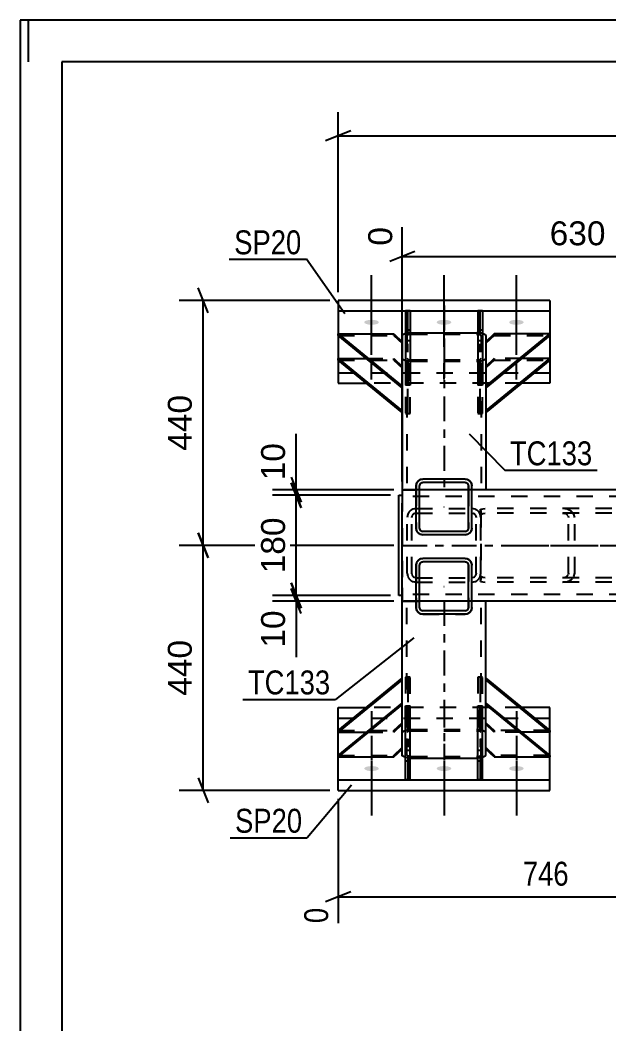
# Model space of a CAD drawing. Header units: millimetres. Extents: x 0 to 841, y 0 to 594.
# Drawn here: x 0 to 70.5, y 473.8 to 594 of the extents above; entities that cross this region are included whole.
import ezdxf

# ---------------------------------------------------------------- set-up
doc = ezdxf.new("R2010")
doc.units = ezdxf.units.MM
doc.linetypes.add('DXK_LINE_DOT2', pattern=[3.9198, 1.9599, -1.9599])
doc.linetypes.add('DXK_LINE_DOT3', pattern=[5.9187, 2.979, -0.9799, 0.9799, -0.9799])
doc.styles.add('Arial', font='ARIAL.TTF', dxfattribs={"height": 0.2})
doc.styles.add('Arial Narrow', font='ARIALN.TTF', dxfattribs={"height": 0.2})

# ---------------------------------------------------------------- blocks, each defined once
blk = doc.blocks.new('Unknown-318890688-1126')
at = {"color": 5, "linetype": 'Continuous'}
for p, q in [((841, 594), (0, 594)), ((0, 594), (0, 0)), ((1, 589), (1, 594)), ((836, 589), (5, 589)), ((5, 589), (5, 5))]:
    blk.add_line(p, q, dxfattribs=at)
blk = doc.blocks.new('Part-318890688-2970 - 2944')
at = {"color": 2, "linetype": 'Continuous'}
for p, q in [((46.14, 503.03), (46.14, 511.91)), ((46.14, 511.91), (46.67, 511.91)), ((46.67, 503.03), (46.67, 511.91)), ((46.67, 503.03), (46.14, 503.03))]:
    blk.add_line(p, q, dxfattribs=at)
at = {"color": 7, "linetype": 'DXK_LINE_DOT3'}
for p, q in [((46.4, 511.91), (46.4, 505.65)), ((46.4, 505.65), (46.4, 503.03))]:
    blk.add_line(p, q, dxfattribs=at)
at = {"color": 7, "linetype": 'DXK_LINE_DOT2'}
for p, q in [((46.14, 506.59), (46.67, 506.59)), ((46.14, 505.31), (46.67, 505.31))]:
    blk.add_line(p, q, dxfattribs=at)
blk = doc.blocks.new('Part-318890688-3091 - 2944')
at = {"color": 2, "linetype": 'Continuous'}
for p, q in [((38.07, 553.29), (38.07, 553.47)), ((38.07, 553.47), (45.74, 547.2)), ((38.07, 553.47), (41.47, 553.47)), ((45.74, 547.02), (38.07, 553.29))]:
    blk.add_line(p, q, dxfattribs=at)
at = {"color": 7, "linetype": 'DXK_LINE_DOT3'}
for p, q in [((45.74, 547.11), (38.07, 553.38)), ((45.74, 553.38), (45.74, 547.11))]:
    blk.add_line(p, q, dxfattribs=at)
at = {"color": 7, "linetype": 'DXK_LINE_DOT2'}
for p, q in [((38.07, 553.29), (44.74, 553.29)), ((41.47, 553.47), (44.74, 553.47)), ((44.74, 553.29), (44.74, 553.47)), ((44.74, 553.47), (45.74, 552.53)), ((44.74, 553.29), (45.74, 552.35)), ((45.74, 552.53), (45.74, 547.02))]:
    blk.add_line(p, q, dxfattribs=at)
blk = doc.blocks.new('Part-318890688-2957 - 2944')
at = {"color": 2, "linetype": 'Continuous'}
for p, q in [((55.74, 512.23), (63.4, 505.97)), ((55.74, 506.72), (55.74, 512.23)), ((63.4, 505.78), (55.74, 512.05)), ((56.74, 505.78), (55.74, 506.72)), ((63.4, 505.97), (63.4, 505.78)), ((56.74, 505.78), (63.4, 505.78))]:
    blk.add_line(p, q, dxfattribs=at)
at = {"color": 7, "linetype": 'DXK_LINE_DOT2'}
for p, q in [((55.74, 506.91), (56.74, 505.97)), ((63.4, 505.97), (56.74, 505.97)), ((56.74, 505.97), (56.74, 505.78))]:
    blk.add_line(p, q, dxfattribs=at)
blk = doc.blocks.new('Part-318890688-3024 - 2944')
at = {"color": 2, "linetype": 'Continuous'}
for p, q in [((63.4, 560.44), (38.07, 560.44)), ((38.07, 560.44), (38.07, 550.53)), ((63.4, 560.44), (63.4, 550.53)), ((38.07, 559.19), (63.4, 559.19)), ((38.07, 550.53), (41.45, 550.53)), ((63.4, 550.53), (60.03, 550.53))]:
    blk.add_line(p, q, dxfattribs=at)
at = {"color": 7, "linetype": 'DXK_LINE_DOT3'}
blk.add_line((50.74, 559.82), (50.74, 551.15), dxfattribs=at)
at = {"color": 7, "linetype": 'DXK_LINE_DOT2'}
for p, q in [((38.07, 551.78), (63.4, 551.78)), ((60.03, 550.53), (41.45, 550.53))]:
    blk.add_line(p, q, dxfattribs=at)
blk = doc.blocks.new('Part-318890688-2960 - 2944')
at = {"color": 2, "linetype": 'Continuous'}
for p, q in [((55.74, 515.2), (63.4, 508.93)), ((63.4, 508.75), (55.74, 515.01)), ((63.4, 508.75), (60, 508.75)), ((63.4, 508.93), (63.4, 508.75))]:
    blk.add_line(p, q, dxfattribs=at)
at = {"color": 7, "linetype": 'DXK_LINE_DOT2'}
for p, q in [((55.74, 509.69), (55.74, 515.2)), ((55.74, 509.87), (56.74, 508.93)), ((56.74, 508.75), (55.74, 509.69)), ((63.4, 508.93), (56.74, 508.93)), ((56.74, 508.93), (56.74, 508.75)), ((60, 508.75), (56.74, 508.75))]:
    blk.add_line(p, q, dxfattribs=at)
blk = doc.blocks.new('Part-318890688-3082 - 2944')
at = {"color": 2, "linetype": 'Continuous'}
for p, q in [((46.14, 559.19), (46.14, 550.3)), ((46.67, 559.19), (46.14, 559.19)), ((46.67, 559.19), (46.67, 550.3)), ((46.67, 550.3), (46.14, 550.3))]:
    blk.add_line(p, q, dxfattribs=at)
at = {"color": 7, "linetype": 'DXK_LINE_DOT3'}
for p, q in [((46.4, 556.57), (46.4, 559.19)), ((46.4, 550.3), (46.4, 556.57))]:
    blk.add_line(p, q, dxfattribs=at)
at = {"color": 7, "linetype": 'DXK_LINE_DOT2'}
for p, q in [((46.14, 556.91), (46.67, 556.91)), ((46.14, 555.63), (46.67, 555.63))]:
    blk.add_line(p, q, dxfattribs=at)
blk = doc.blocks.new('Part-318890688-2971 - 2944')
at = {"color": 7, "linetype": 'DXK_LINE_DOT2'}
for p, q in [((55.34, 515.33), (54.8, 515.33)), ((54.8, 515.33), (54.8, 509.41)), ((55.34, 509.41), (55.34, 515.33)), ((55.34, 511.69), (54.8, 511.69)), ((55.34, 510.01), (54.8, 510.01)), ((54.8, 509.41), (55.34, 509.41))]:
    blk.add_line(p, q, dxfattribs=at)
at = {"color": 7, "linetype": 'DXK_LINE_DOT3'}
for p, q in [((55.07, 515.33), (55.07, 509.07)), ((55.07, 509.07), (55.07, 511.69))]:
    blk.add_line(p, q, dxfattribs=at)
blk = doc.blocks.new('Part-318890688-2963 - 2944')
at = {"color": 2, "linetype": 'Continuous'}
for p, q in [((38.07, 505.97), (45.74, 512.23)), ((45.74, 512.05), (38.07, 505.78)), ((45.74, 506.72), (45.74, 512.23)), ((38.07, 505.78), (38.07, 505.97)), ((44.74, 505.78), (45.74, 506.72)), ((38.07, 505.78), (44.74, 505.78))]:
    blk.add_line(p, q, dxfattribs=at)
at = {"color": 7, "linetype": 'DXK_LINE_DOT3'}
for p, q in [((45.74, 512.14), (38.07, 505.88)), ((45.74, 505.88), (45.74, 512.14))]:
    blk.add_line(p, q, dxfattribs=at)
at = {"color": 7, "linetype": 'DXK_LINE_DOT2'}
for p, q in [((38.07, 505.97), (44.74, 505.97)), ((44.74, 505.97), (45.74, 506.91)), ((44.74, 505.78), (44.74, 505.97))]:
    blk.add_line(p, q, dxfattribs=at)
blk = doc.blocks.new('Part-318890688-2966 - 2944')
at = {"color": 2, "linetype": 'Continuous'}
for p, q in [((38.07, 508.93), (45.74, 515.2)), ((45.74, 515.01), (38.07, 508.75)), ((38.07, 508.75), (38.07, 508.93)), ((38.07, 508.75), (41.47, 508.75))]:
    blk.add_line(p, q, dxfattribs=at)
at = {"color": 7, "linetype": 'DXK_LINE_DOT3'}
for p, q in [((45.74, 515.1), (38.07, 508.84)), ((45.74, 508.84), (45.74, 515.1))]:
    blk.add_line(p, q, dxfattribs=at)
at = {"color": 7, "linetype": 'DXK_LINE_DOT2'}
for p, q in [((45.74, 509.69), (45.74, 515.2)), ((44.74, 508.93), (45.74, 509.87)), ((44.74, 508.75), (45.74, 509.69)), ((38.07, 508.93), (44.74, 508.93)), ((41.47, 508.75), (44.74, 508.75)), ((44.74, 508.75), (44.74, 508.93))]:
    blk.add_line(p, q, dxfattribs=at)
blk = doc.blocks.new('Part-318890688-2967 - 2944')
at = {"color": 2, "linetype": 'Continuous'}
for p, q in [((54.8, 503.03), (54.8, 511.91)), ((54.8, 511.91), (55.34, 511.91)), ((55.34, 503.03), (55.34, 511.91)), ((55.34, 503.03), (54.8, 503.03))]:
    blk.add_line(p, q, dxfattribs=at)
at = {"color": 7, "linetype": 'DXK_LINE_DOT3'}
for p, q in [((55.07, 511.91), (55.07, 505.65)), ((55.07, 505.65), (55.07, 503.03))]:
    blk.add_line(p, q, dxfattribs=at)
at = {"color": 7, "linetype": 'DXK_LINE_DOT2'}
for p, q in [((54.8, 506.59), (55.34, 506.59)), ((54.8, 505.31), (55.34, 505.31))]:
    blk.add_line(p, q, dxfattribs=at)
blk = doc.blocks.new('Part-318890688-2972 - 2944')
at = {"color": 7, "linetype": 'DXK_LINE_DOT2'}
for p, q in [((46.67, 515.33), (46.14, 515.33)), ((46.14, 515.33), (46.14, 509.41)), ((46.67, 509.41), (46.67, 515.33)), ((46.67, 511.69), (46.14, 511.69)), ((46.14, 510.01), (46.67, 510.01)), ((46.14, 509.41), (46.67, 509.41))]:
    blk.add_line(p, q, dxfattribs=at)
at = {"color": 7, "linetype": 'DXK_LINE_DOT3'}
for p, q in [((46.4, 515.33), (46.4, 509.07)), ((46.4, 509.07), (46.4, 511.69))]:
    blk.add_line(p, q, dxfattribs=at)
blk = doc.blocks.new('Part-318890688-3085 - 2944')
at = {"color": 2, "linetype": 'Continuous'}
for p, q in [((55.74, 547.2), (63.4, 553.47)), ((63.4, 553.29), (55.74, 547.02)), ((63.4, 553.47), (60, 553.47)), ((63.4, 553.47), (63.4, 553.29))]:
    blk.add_line(p, q, dxfattribs=at)
at = {"color": 7, "linetype": 'DXK_LINE_DOT2'}
for p, q in [((56.74, 553.47), (55.74, 552.53)), ((56.74, 553.29), (55.74, 552.35)), ((60, 553.47), (56.74, 553.47)), ((56.74, 553.47), (56.74, 553.29)), ((56.74, 553.29), (63.4, 553.29)), ((55.74, 552.53), (55.74, 547.02))]:
    blk.add_line(p, q, dxfattribs=at)
blk = doc.blocks.new('Part-318890688-3040 - 2944')
at = {"color": 2, "linetype": 'Continuous'}
for p, q in [((45.82, 556.34), (46.05, 556.46)), ((46.14, 556.48), (46.05, 556.46)), ((46.8, 556.57), (46.67, 556.56)), ((46.8, 556.57), (54.67, 556.57)), ((54.8, 556.56), (54.67, 556.57)), ((55.42, 556.46), (55.34, 556.48)), ((55.42, 556.46), (55.65, 556.34)), ((45.74, 556.2), (45.82, 556.34)), ((45.74, 556.2), (45.74, 555.49)), ((55.65, 556.34), (55.74, 556.2)), ((55.74, 556.2), (55.74, 555.49)), ((45.74, 549.98), (45.74, 537.77)), ((55.74, 549.99), (55.74, 537.77)), ((45.74, 537.77), (47.4, 537.77)), ((53.67, 537.77), (47.8, 537.77)), ((55.74, 537.77), (54.07, 537.77))]:
    blk.add_line(p, q, dxfattribs=at)
at = {"color": 7, "linetype": 'DXK_LINE_DOT2'}
for p, q in [((46.39, 556.54), (46.14, 556.48)), ((46.67, 556.56), (46.39, 556.54)), ((55.08, 556.54), (54.8, 556.56)), ((55.34, 556.48), (55.08, 556.54)), ((45.74, 555.49), (45.74, 549.98)), ((46.31, 556.27), (46.27, 556.2)), ((46.27, 556.2), (46.27, 537.77)), ((46.43, 556.33), (46.31, 556.27)), ((46.6, 556.37), (46.43, 556.33)), ((46.8, 556.39), (46.6, 556.37)), ((46.8, 556.39), (54.67, 556.39)), ((54.87, 556.37), (54.67, 556.39)), ((55.05, 556.33), (54.87, 556.37)), ((55.16, 556.27), (55.05, 556.33)), ((55.2, 556.2), (55.16, 556.27)), ((55.2, 556.2), (55.2, 537.77)), ((55.74, 555.49), (55.74, 549.99)), ((45.82, 553.37), (45.74, 553.51)), ((46.05, 553.26), (45.82, 553.37)), ((46.39, 553.18), (46.05, 553.26)), ((46.27, 553.51), (46.31, 553.44)), ((46.31, 553.44), (46.43, 553.38)), ((46.8, 553.15), (46.39, 553.18)), ((46.43, 553.38), (46.6, 553.34)), ((46.6, 553.34), (46.8, 553.33)), ((46.8, 553.33), (54.67, 553.33)), ((46.8, 553.15), (54.67, 553.15)), ((54.67, 553.33), (54.87, 553.34)), ((55.08, 553.18), (54.67, 553.15)), ((54.87, 553.34), (55.05, 553.38)), ((55.05, 553.38), (55.16, 553.44)), ((55.42, 553.26), (55.08, 553.18)), ((55.16, 553.44), (55.2, 553.51)), ((55.65, 553.37), (55.42, 553.26)), ((55.74, 553.51), (55.65, 553.37)), ((47.8, 537.77), (47.4, 537.77)), ((54.07, 537.77), (53.67, 537.77))]:
    blk.add_line(p, q, dxfattribs=at)
at = {"color": 7, "linetype": 'DXK_LINE_DOT3'}
blk.add_line((50.74, 554.86), (50.74, 537.77), dxfattribs=at)
blk = doc.blocks.new('Part-318890688-2987 - 2944')
at = {"color": 2, "linetype": 'Continuous'}
for p, q in [((38.07, 501.77), (38.07, 511.69)), ((38.07, 511.69), (41.45, 511.69)), ((63.4, 511.69), (60.03, 511.69)), ((63.4, 501.77), (63.4, 511.69)), ((38.07, 503.03), (63.4, 503.03)), ((38.07, 501.77), (63.4, 501.77))]:
    blk.add_line(p, q, dxfattribs=at)
at = {"color": 7, "linetype": 'DXK_LINE_DOT2'}
for p, q in [((60.03, 511.69), (41.45, 511.69)), ((38.07, 510.44), (63.4, 510.44))]:
    blk.add_line(p, q, dxfattribs=at)
blk = doc.blocks.new('Part-318890688-2989 - 2944')
at = {"color": 2, "linetype": 'Continuous'}
for p, q in [((45.34, 525.11), (45.34, 537.11)), ((45.34, 537.11), (45.74, 537.11)), ((45.74, 525.11), (45.34, 525.11))]:
    blk.add_line(p, q, dxfattribs=at)
at = {"color": 7, "linetype": 'DXK_LINE_DOT2'}
blk.add_line((45.74, 537.11), (45.74, 525.11), dxfattribs=at)
blk = doc.blocks.new('Part-318890688-3078 - 2944')
at = {"color": 7, "linetype": 'DXK_LINE_DOT3'}
for p, q in [((46.4, 546.88), (46.4, 553.15)), ((46.4, 553.15), (46.4, 550.53))]:
    blk.add_line(p, q, dxfattribs=at)
at = {"color": 7, "linetype": 'DXK_LINE_DOT2'}
for p, q in [((46.14, 552.81), (46.14, 546.88)), ((46.67, 552.81), (46.14, 552.81)), ((46.14, 552.21), (46.67, 552.21)), ((46.67, 546.88), (46.67, 552.81)), ((46.67, 550.53), (46.14, 550.53)), ((46.14, 546.88), (46.67, 546.88))]:
    blk.add_line(p, q, dxfattribs=at)
blk = doc.blocks.new('Part-318890688-2991 - 2944')
at = {"color": 7, "linetype": 'DXK_LINE_DOT2'}
for p, q in [((46.42, 534.85), (46.34, 534.44)), ((47.4, 535.51), (46.99, 535.43)), ((47.2, 534.93), (47.4, 534.97)), ((47.4, 535.51), (54.07, 535.51)), ((47.4, 534.97), (54.07, 534.97)), ((54.48, 535.43), (54.07, 535.51)), ((54.07, 534.97), (54.27, 534.93)), ((55.14, 534.44), (55.05, 534.85)), ((46.34, 527.77), (46.34, 534.44)), ((46.87, 534.44), (46.91, 534.65)), ((46.87, 527.77), (46.87, 534.44)), ((54.56, 534.65), (54.6, 534.44)), ((54.6, 527.77), (54.6, 534.44)), ((55.14, 527.77), (55.14, 534.44)), ((46.34, 527.77), (46.42, 527.37)), ((46.91, 527.57), (46.87, 527.77)), ((54.6, 527.77), (54.56, 527.57)), ((55.05, 527.37), (55.14, 527.77)), ((46.99, 526.79), (47.4, 526.71)), ((47.4, 527.24), (47.2, 527.28)), ((47.4, 527.24), (54.07, 527.24)), ((47.4, 526.71), (54.07, 526.71)), ((54.27, 527.28), (54.07, 527.24)), ((54.07, 526.71), (54.48, 526.79))]:
    blk.add_line(p, q, dxfattribs=at)
at = {"color": 7, "linetype": 'DXK_LINE_DOT3'}
blk.add_line((50.74, 531.11), (50.74, 531.11), dxfattribs=at)
at = {"color": 7, "linetype": 'DXK_LINE_DOT2'}
for centre, radius, start, end in [((47.4, 534.44), 1.07, 112.5, 157.5), ((47.4, 534.44), 0.533, 112.5, 157.5), ((54.07, 534.44), 0.533, 22.5, 67.5), ((54.07, 534.44), 1.07, 22.5, 67.5), ((47.4, 527.77), 1.07, 202.5, 247.5), ((47.4, 527.77), 0.533, 202.5, 247.5), ((54.07, 527.77), 0.533, 292.5, 337.5), ((54.07, 527.77), 1.07, 292.5, 337.5)]:
    blk.add_arc(centre, radius, start, end, dxfattribs=at)
blk = doc.blocks.new('Part-318890688-3011 - 2944')
at = {"color": 7, "linetype": 'DXK_LINE_DOT3'}
for p, q in [((55.07, 546.88), (55.07, 553.15)), ((55.07, 553.15), (55.07, 550.53))]:
    blk.add_line(p, q, dxfattribs=at)
at = {"color": 7, "linetype": 'DXK_LINE_DOT2'}
for p, q in [((54.8, 552.81), (54.8, 546.88)), ((55.34, 552.81), (54.8, 552.81)), ((55.34, 552.21), (54.8, 552.21)), ((55.34, 546.88), (55.34, 552.81)), ((55.34, 550.53), (54.8, 550.53)), ((54.8, 546.88), (55.34, 546.88))]:
    blk.add_line(p, q, dxfattribs=at)
blk = doc.blocks.new('Part-318890688-3013 - 2944')
at = {"color": 7, "linetype": 'DXK_LINE_DOT2'}
for p, q in [((55.12, 535.43), (55.68, 535.51)), ((55.14, 534.79), (55.12, 535.43)), ((55.12, 535.43), (55.14, 535.2)), ((55.14, 535.2), (55.14, 527.02)), ((55.14, 534.79), (55.16, 534.82)), ((55.16, 534.82), (55.4, 534.93)), ((55.4, 534.93), (55.68, 534.97)), ((110.03, 535.51), (55.68, 535.51)), ((110.03, 534.97), (55.68, 534.97)), ((65.47, 535.43), (64.91, 535.51)), ((64.91, 534.97), (65.19, 534.93)), ((66.38, 534.44), (66.27, 534.85)), ((65.59, 534.65), (65.65, 534.44)), ((65.65, 527.77), (65.65, 534.44)), ((66.38, 527.77), (66.38, 534.44)), ((65.65, 527.77), (65.59, 527.57)), ((66.27, 527.37), (66.38, 527.77)), ((55.14, 527.43), (55.12, 526.79)), ((55.12, 526.79), (55.14, 527.02)), ((55.12, 526.79), (55.68, 526.71)), ((55.16, 527.4), (55.14, 527.43)), ((55.4, 527.28), (55.16, 527.4)), ((55.68, 527.24), (55.4, 527.28)), ((110.03, 527.24), (55.68, 527.24)), ((110.03, 526.71), (55.68, 526.71)), ((65.19, 527.28), (64.91, 527.24)), ((64.91, 526.71), (65.47, 526.79))]:
    blk.add_line(p, q, dxfattribs=at)
at = {"color": 7, "linetype": 'DXK_LINE_DOT3'}
blk.add_line((60.3, 531.11), (105.42, 531.11), dxfattribs=at)
at = {"color": 7, "linetype": 'DXK_LINE_DOT2'}
for centre, radius, start, end in [((65.02, 534.28), 0.673, 32.6712, 75.6111), ((65.14, 534.12), 1.35, 32.6712, 75.6111), ((65.02, 527.93), 0.673, 284.3889, 327.3288), ((65.14, 528.09), 1.35, 284.3889, 327.3288)]:
    blk.add_arc(centre, radius, start, end, dxfattribs=at)
blk = doc.blocks.new('Part-318890688-3045 - 2944')
at = {"color": 2, "linetype": 'Continuous'}
for p, q in [((45.74, 524.44), (47.4, 524.44)), ((45.74, 512.23), (45.74, 524.44)), ((53.67, 524.44), (47.8, 524.44)), ((55.74, 524.44), (54.07, 524.44)), ((55.74, 512.23), (55.74, 524.44)), ((45.74, 506.01), (45.74, 506.72)), ((45.82, 505.87), (45.74, 506.01)), ((55.74, 506.01), (55.65, 505.87)), ((55.74, 506.01), (55.74, 506.72)), ((46.05, 505.75), (45.82, 505.87)), ((46.14, 505.73), (46.05, 505.75)), ((46.8, 505.65), (46.67, 505.66)), ((46.8, 505.65), (54.67, 505.65)), ((54.8, 505.66), (54.67, 505.65)), ((55.42, 505.75), (55.34, 505.73)), ((55.65, 505.87), (55.42, 505.75))]:
    blk.add_line(p, q, dxfattribs=at)
at = {"color": 7, "linetype": 'DXK_LINE_DOT2'}
for p, q in [((46.27, 506.01), (46.27, 524.44)), ((47.4, 524.44), (47.8, 524.44)), ((54.07, 524.44), (53.67, 524.44)), ((55.2, 506.01), (55.2, 524.44)), ((45.74, 506.72), (45.74, 512.23)), ((55.74, 506.72), (55.74, 512.23)), ((45.74, 508.7), (45.82, 508.84)), ((45.82, 508.84), (46.05, 508.96)), ((46.05, 508.96), (46.39, 509.04)), ((46.31, 508.77), (46.27, 508.7)), ((46.43, 508.83), (46.31, 508.77)), ((46.39, 509.04), (46.8, 509.07)), ((46.6, 508.87), (46.43, 508.83)), ((46.8, 508.89), (46.6, 508.87)), ((46.8, 509.07), (54.67, 509.07)), ((46.8, 508.89), (54.67, 508.89)), ((54.67, 509.07), (55.08, 509.04)), ((54.87, 508.87), (54.67, 508.89)), ((55.05, 508.83), (54.87, 508.87)), ((55.16, 508.77), (55.05, 508.83)), ((55.08, 509.04), (55.42, 508.96)), ((55.2, 508.7), (55.16, 508.77)), ((55.42, 508.96), (55.65, 508.84)), ((55.65, 508.84), (55.74, 508.7)), ((46.27, 506.01), (46.31, 505.94)), ((55.16, 505.94), (55.2, 506.01)), ((46.39, 505.68), (46.14, 505.73)), ((46.31, 505.94), (46.43, 505.88)), ((46.67, 505.66), (46.39, 505.68)), ((46.43, 505.88), (46.6, 505.84)), ((46.6, 505.84), (46.8, 505.83)), ((46.8, 505.83), (54.67, 505.83)), ((54.67, 505.83), (54.87, 505.84)), ((55.08, 505.68), (54.8, 505.66)), ((54.87, 505.84), (55.05, 505.88)), ((55.05, 505.88), (55.16, 505.94)), ((55.34, 505.73), (55.08, 505.68))]:
    blk.add_line(p, q, dxfattribs=at)
at = {"color": 7, "linetype": 'DXK_LINE_DOT3'}
blk.add_line((50.74, 524.44), (50.74, 507.36), dxfattribs=at)
blk = doc.blocks.new('Part-318890688-3048 - 2944')
at = {"color": 2, "linetype": 'Continuous'}
for p, q in [((47.46, 529.04), (47.4, 528.74)), ((47.64, 529.3), (47.46, 529.04)), ((47.89, 529.48), (47.64, 529.3)), ((47.8, 528.74), (47.83, 528.89)), ((47.83, 528.89), (47.8, 528.74)), ((47.83, 528.89), (47.92, 529.02)), ((47.92, 529.02), (47.83, 528.89)), ((48.2, 529.54), (47.89, 529.48)), ((47.92, 529.02), (48.05, 529.11)), ((48.05, 529.11), (47.92, 529.02)), ((48.05, 529.11), (48.2, 529.14)), ((53.27, 529.54), (48.2, 529.54)), ((53.27, 529.14), (48.2, 529.14)), ((53.57, 529.48), (53.27, 529.54)), ((53.27, 529.14), (53.42, 529.11)), ((53.42, 529.11), (53.55, 529.02)), ((53.55, 529.02), (53.64, 528.89)), ((53.83, 529.3), (53.57, 529.48)), ((53.64, 528.89), (53.67, 528.74)), ((54.01, 529.04), (53.83, 529.3)), ((54.07, 528.74), (54.01, 529.04)), ((54.01, 529.04), (54.07, 528.74)), ((47.4, 523.67), (47.4, 528.74)), ((47.8, 528.74), (47.8, 528.74)), ((47.8, 524.44), (47.8, 528.74)), ((47.8, 523.67), (47.8, 528.74)), ((53.67, 523.67), (53.67, 528.74)), ((54.07, 523.67), (54.07, 528.74)), ((54.07, 524.44), (54.07, 528.74)), ((54.07, 528.74), (54.07, 528.74)), ((47.8, 524.44), (47.8, 524.44)), ((47.8, 523.67), (47.8, 524.44)), ((47.8, 524.44), (47.8, 524.44)), ((47.8, 524.44), (47.8, 524.44)), ((54.07, 524.44), (54.07, 524.44)), ((54.07, 523.67), (54.07, 524.44)), ((54.07, 524.44), (54.07, 524.44)), ((54.07, 524.44), (54.07, 524.44)), ((47.4, 523.67), (47.46, 523.37)), ((47.46, 523.37), (47.64, 523.11)), ((47.64, 523.11), (47.89, 522.93)), ((47.8, 523.67), (47.8, 523.67)), ((47.83, 523.52), (47.8, 523.67)), ((47.8, 523.67), (47.83, 523.52)), ((47.92, 523.39), (47.83, 523.52)), ((47.83, 523.52), (47.92, 523.39)), ((47.89, 522.93), (48.2, 522.87)), ((48.05, 523.3), (47.92, 523.39)), ((47.92, 523.39), (48.05, 523.3)), ((48.2, 523.27), (48.05, 523.3)), ((53.27, 523.27), (48.2, 523.27)), ((53.27, 522.87), (48.2, 522.87)), ((53.42, 523.3), (53.27, 523.27)), ((53.27, 522.87), (53.57, 522.93)), ((53.55, 523.39), (53.42, 523.3)), ((53.64, 523.52), (53.55, 523.39)), ((53.57, 522.93), (53.83, 523.11)), ((53.83, 523.11), (53.58, 522.93)), ((53.67, 523.67), (53.64, 523.52)), ((53.83, 523.11), (54.01, 523.37)), ((54.01, 523.37), (53.83, 523.11)), ((54.01, 523.37), (54.07, 523.67)), ((54.07, 523.67), (54.01, 523.37)), ((54.07, 523.67), (54.07, 523.67))]:
    blk.add_line(p, q, dxfattribs=at)
at = {"color": 7, "linetype": 'DXK_LINE_DOT2'}
for p, q in [((47.4, 528.74), (47.46, 529.04)), ((47.9, 529.48), (48.2, 529.54)), ((48.2, 529.14), (48.05, 529.11)), ((48.2, 529.14), (48.2, 529.14)), ((53.27, 529.54), (53.27, 529.54)), ((53.27, 529.54), (53.27, 529.54)), ((53.27, 529.54), (53.58, 529.48)), ((53.27, 529.14), (53.27, 529.14)), ((53.27, 529.14), (53.27, 529.14)), ((53.42, 529.11), (53.27, 529.14)), ((53.55, 529.02), (53.42, 529.11)), ((53.64, 528.89), (53.55, 529.02)), ((53.67, 528.74), (53.64, 528.89)), ((47.4, 528.74), (47.4, 528.74)), ((47.4, 528.74), (47.4, 524.44)), ((53.67, 528.74), (53.67, 528.74)), ((53.67, 528.74), (53.67, 524.44)), ((47.4, 524.44), (47.4, 524.44)), ((47.4, 524.44), (47.4, 523.67)), ((47.8, 524.44), (47.4, 524.44)), ((53.67, 524.44), (53.67, 524.44)), ((53.67, 524.44), (53.67, 523.67)), ((54.07, 524.44), (53.67, 524.44)), ((47.4, 523.67), (47.4, 523.67)), ((47.46, 523.37), (47.4, 523.67)), ((47.64, 523.11), (47.46, 523.37)), ((47.9, 522.93), (47.64, 523.11)), ((48.2, 522.87), (47.9, 522.93)), ((48.05, 523.3), (48.2, 523.27)), ((48.2, 523.27), (48.2, 523.27)), ((48.2, 522.87), (53.27, 522.87)), ((53.27, 523.27), (53.42, 523.3)), ((53.27, 523.27), (53.27, 523.27)), ((53.27, 523.27), (53.27, 523.27)), ((53.58, 522.93), (53.27, 522.87)), ((53.27, 522.87), (53.27, 522.87)), ((53.42, 523.3), (53.55, 523.39)), ((53.55, 523.39), (53.64, 523.52)), ((53.64, 523.52), (53.67, 523.67)), ((53.67, 523.67), (53.67, 523.67))]:
    blk.add_line(p, q, dxfattribs=at)
at = {"color": 7, "linetype": 'DXK_LINE_DOT3'}
blk.add_line((50.73, 526.2), (50.74, 526.2), dxfattribs=at)
at = {"color": 7, "linetype": 'DXK_LINE_DOT2'}
blk.add_arc((48.2, 528.74), 0.8, 112.4979, 157.4979, dxfattribs=at)
at = {"color": 2, "linetype": 'Continuous'}
blk.add_arc((53.27, 528.74), 0.8, 22.4979, 67.4979, dxfattribs=at)
blk = doc.blocks.new('Bolt-318890688-3075 - 2944')
at = {"linetype": 'Continuous'}
for points in [[(42.07, 558.12), (42.25, 558.11), (42.42, 558.09), (42.58, 558.06), (42.71, 558.02), (42.82, 557.97), (42.89, 557.91), (42.93, 557.85), (42.93, 557.79), (42.89, 557.73), (42.82, 557.67), (42.71, 557.62), (42.58, 557.58), (42.42, 557.55), (42.25, 557.53), (42.07, 557.53), (41.89, 557.53), (41.72, 557.55), (41.56, 557.58), (41.42, 557.62), (41.32, 557.67), (41.24, 557.73), (41.21, 557.79), (41.21, 557.85), (41.24, 557.91), (41.32, 557.97), (41.42, 558.02), (41.56, 558.06), (41.72, 558.09), (41.89, 558.11)], [(50.74, 558.12), (50.92, 558.11), (51.09, 558.09), (51.25, 558.06), (51.38, 558.02), (51.49, 557.97), (51.56, 557.91), (51.6, 557.85), (51.6, 557.79), (51.56, 557.73), (51.49, 557.67), (51.38, 557.62), (51.25, 557.58), (51.09, 557.55), (50.92, 557.53), (50.74, 557.53), (50.56, 557.53), (50.38, 557.55), (50.23, 557.58), (50.09, 557.62), (49.99, 557.67), (49.91, 557.73), (49.87, 557.79), (49.87, 557.85), (49.91, 557.91), (49.99, 557.97), (50.09, 558.02), (50.23, 558.06), (50.38, 558.09), (50.56, 558.11)], [(59.4, 558.12), (59.58, 558.11), (59.75, 558.09), (59.91, 558.06), (60.05, 558.02), (60.15, 557.97), (60.23, 557.91), (60.26, 557.85), (60.26, 557.79), (60.23, 557.73), (60.15, 557.67), (60.05, 557.62), (59.91, 557.58), (59.75, 557.55), (59.58, 557.53), (59.4, 557.53), (59.22, 557.53), (59.05, 557.55), (58.89, 557.58), (58.76, 557.62), (58.65, 557.67), (58.58, 557.73), (58.54, 557.79), (58.54, 557.85), (58.58, 557.91), (58.65, 557.97), (58.76, 558.02), (58.89, 558.06), (59.05, 558.09), (59.22, 558.11)]]:
    blk.add_hatch(color=1, dxfattribs=at).paths.add_polyline_path(points)
at = {"color": 1, "linetype": 'Continuous'}
for p, q in [((42.07, 556.88), (42.07, 563.46)), ((50.74, 556.88), (50.74, 563.46)), ((59.4, 556.88), (59.4, 563.46))]:
    blk.add_line(p, q, dxfattribs=at)
at = {"color": 1, "linetype": 'DXK_LINE_DOT2'}
for p, q in [((42.07, 553.92), (42.07, 560.5)), ((59.4, 553.92), (59.4, 560.5)), ((42.07, 550.95), (42.07, 557.53)), ((50.74, 550.95), (50.74, 557.53)), ((59.4, 550.95), (59.4, 557.53))]:
    blk.add_line(p, q, dxfattribs=at)
blk = doc.blocks.new('Bolt-318890688-3058 - 2944')
at = {"linetype": 'Continuous'}
for points in [[(42.07, 504.1), (41.89, 504.1), (41.72, 504.12), (41.56, 504.15), (41.42, 504.2), (41.32, 504.25), (41.24, 504.3), (41.21, 504.36), (41.21, 504.42), (41.24, 504.49), (41.32, 504.54), (41.42, 504.59), (41.56, 504.63), (41.72, 504.66), (41.89, 504.68), (42.07, 504.69), (42.25, 504.68), (42.42, 504.66), (42.58, 504.63), (42.71, 504.59), (42.82, 504.54), (42.89, 504.49), (42.93, 504.42), (42.93, 504.36), (42.89, 504.3), (42.82, 504.25), (42.71, 504.2), (42.58, 504.15), (42.42, 504.12), (42.25, 504.1)], [(50.74, 504.1), (50.56, 504.1), (50.38, 504.12), (50.23, 504.15), (50.09, 504.2), (49.99, 504.25), (49.91, 504.3), (49.87, 504.36), (49.87, 504.42), (49.91, 504.49), (49.99, 504.54), (50.09, 504.59), (50.23, 504.63), (50.38, 504.66), (50.56, 504.68), (50.74, 504.69), (50.92, 504.68), (51.09, 504.66), (51.25, 504.63), (51.38, 504.59), (51.49, 504.54), (51.56, 504.49), (51.6, 504.42), (51.6, 504.36), (51.56, 504.3), (51.49, 504.25), (51.38, 504.2), (51.25, 504.15), (51.09, 504.12), (50.92, 504.1)], [(59.4, 504.1), (59.22, 504.1), (59.05, 504.12), (58.89, 504.15), (58.76, 504.2), (58.65, 504.25), (58.58, 504.3), (58.54, 504.36), (58.54, 504.42), (58.58, 504.49), (58.65, 504.54), (58.76, 504.59), (58.89, 504.63), (59.05, 504.66), (59.22, 504.68), (59.4, 504.69), (59.58, 504.68), (59.75, 504.66), (59.91, 504.63), (60.05, 504.59), (60.15, 504.54), (60.23, 504.49), (60.26, 504.42), (60.26, 504.36), (60.23, 504.3), (60.15, 504.25), (60.05, 504.2), (59.91, 504.15), (59.75, 504.12), (59.58, 504.1)]]:
    blk.add_hatch(color=1, dxfattribs=at).paths.add_polyline_path(points)
at = {"color": 1, "linetype": 'DXK_LINE_DOT2'}
for p, q in [((42.07, 511.26), (42.07, 504.68)), ((50.74, 511.26), (50.74, 504.68)), ((59.4, 511.26), (59.4, 504.68)), ((42.07, 508.3), (42.07, 501.72)), ((59.4, 508.3), (59.4, 501.72))]:
    blk.add_line(p, q, dxfattribs=at)
at = {"color": 1, "linetype": 'Continuous'}
for p, q in [((42.07, 505.33), (42.07, 498.76)), ((50.74, 505.33), (50.74, 498.76)), ((59.4, 505.33), (59.4, 498.76))]:
    blk.add_line(p, q, dxfattribs=at)
blk = doc.blocks.new('Part-318890688-3063 - 2944')
at = {"color": 2, "linetype": 'Continuous'}
for p, q in [((45.74, 537.77), (45.74, 536.17)), ((87.71, 537.77), (55.74, 537.77)), ((45.74, 526.04), (45.74, 536.17)), ((45.74, 524.44), (45.74, 526.04)), ((87.77, 524.44), (55.74, 524.44))]:
    blk.add_line(p, q, dxfattribs=at)
at = {"color": 7, "linetype": 'DXK_LINE_DOT2'}
for p, q in [((45.74, 537.77), (45.74, 537.31)), ((55.74, 537.77), (45.74, 537.77)), ((268.47, 536.97), (45.74, 536.97)), ((45.74, 526.04), (45.74, 524.56)), ((268.47, 525.24), (45.74, 525.24)), ((55.74, 524.44), (45.74, 524.44))]:
    blk.add_line(p, q, dxfattribs=at)
at = {"color": 7, "linetype": 'DXK_LINE_DOT3'}
blk.add_line((45.74, 531.11), (268.47, 531.11), dxfattribs=at)
blk = doc.blocks.new('Part-318890688-3088 - 2944')
at = {"color": 2, "linetype": 'Continuous'}
for p, q in [((56.74, 556.43), (55.74, 555.49)), ((55.74, 550.17), (63.4, 556.43)), ((63.4, 556.25), (55.74, 549.99)), ((55.74, 555.49), (55.74, 549.99)), ((63.4, 556.43), (56.74, 556.43)), ((63.4, 556.43), (63.4, 556.25))]:
    blk.add_line(p, q, dxfattribs=at)
at = {"color": 7, "linetype": 'DXK_LINE_DOT2'}
for p, q in [((56.74, 556.25), (55.74, 555.31)), ((56.74, 556.43), (56.74, 556.25)), ((56.74, 556.25), (63.4, 556.25))]:
    blk.add_line(p, q, dxfattribs=at)
blk = doc.blocks.new('Part-318890688-3076 - 2944')
at = {"color": 2, "linetype": 'Continuous'}
for p, q in [((47.46, 538.55), (47.4, 538.24)), ((47.64, 538.81), (47.46, 538.55)), ((47.89, 538.98), (47.64, 538.81)), ((47.83, 538.4), (47.92, 538.53)), ((47.92, 538.53), (47.83, 538.4)), ((48.2, 539.04), (47.89, 538.98)), ((47.92, 538.53), (48.05, 538.61)), ((48.05, 538.61), (47.92, 538.53)), ((48.05, 538.61), (48.2, 538.64)), ((53.27, 539.04), (48.2, 539.04)), ((53.27, 538.64), (48.2, 538.64)), ((53.57, 538.98), (53.27, 539.04)), ((53.27, 538.64), (53.42, 538.61)), ((53.42, 538.61), (53.55, 538.53)), ((53.55, 538.53), (53.64, 538.4)), ((53.83, 538.81), (53.57, 538.98)), ((53.58, 538.98), (53.83, 538.81)), ((54.01, 538.55), (53.83, 538.81)), ((53.83, 538.81), (54.01, 538.55)), ((54.07, 538.24), (54.01, 538.55)), ((54.01, 538.55), (54.07, 538.24)), ((47.4, 533.18), (47.4, 538.24)), ((47.8, 538.24), (47.83, 538.4)), ((47.83, 538.4), (47.8, 538.24)), ((47.8, 538.24), (47.8, 538.24)), ((47.8, 537.77), (47.8, 538.24)), ((47.8, 533.18), (47.8, 538.24)), ((47.8, 533.18), (47.8, 537.77)), ((47.8, 537.77), (47.8, 537.77)), ((47.8, 537.77), (47.8, 537.77)), ((47.8, 537.77), (47.8, 537.77)), ((53.64, 538.4), (53.67, 538.24)), ((53.67, 533.18), (53.67, 538.24)), ((54.07, 533.18), (54.07, 538.24)), ((54.07, 538.24), (54.07, 538.24)), ((54.07, 537.77), (54.07, 538.24)), ((54.07, 533.18), (54.07, 537.77)), ((54.07, 537.77), (54.07, 537.77)), ((54.07, 537.77), (54.07, 537.77)), ((54.07, 537.77), (54.07, 537.77)), ((47.4, 533.18), (47.46, 532.87)), ((47.46, 532.87), (47.64, 532.61)), ((47.64, 532.61), (47.89, 532.44)), ((47.8, 533.18), (47.8, 533.18)), ((47.83, 533.02), (47.8, 533.18)), ((47.8, 533.18), (47.83, 533.02)), ((47.92, 532.89), (47.83, 533.02)), ((47.83, 533.02), (47.92, 532.89)), ((47.89, 532.44), (48.2, 532.38)), ((48.05, 532.81), (47.92, 532.89)), ((47.92, 532.89), (48.05, 532.81)), ((48.2, 532.78), (48.05, 532.81)), ((53.27, 532.78), (48.2, 532.78)), ((53.42, 532.81), (53.27, 532.78)), ((53.27, 532.38), (53.57, 532.44)), ((53.55, 532.89), (53.42, 532.81)), ((53.64, 533.02), (53.55, 532.89)), ((53.57, 532.44), (53.83, 532.61)), ((53.67, 533.18), (53.64, 533.02)), ((53.83, 532.61), (54.01, 532.87)), ((54.01, 532.87), (54.07, 533.18)), ((54.07, 533.18), (54.01, 532.87)), ((54.07, 533.18), (54.07, 533.18)), ((53.27, 532.38), (48.2, 532.38))]:
    blk.add_line(p, q, dxfattribs=at)
at = {"color": 7, "linetype": 'DXK_LINE_DOT2'}
for p, q in [((47.4, 538.24), (47.46, 538.55)), ((47.46, 538.55), (47.64, 538.81)), ((47.64, 538.81), (47.9, 538.98)), ((47.9, 538.98), (48.2, 539.04)), ((48.2, 538.64), (48.05, 538.61)), ((53.27, 539.04), (48.2, 539.04)), ((48.2, 538.64), (48.2, 538.64)), ((53.27, 539.04), (53.27, 539.04)), ((53.27, 539.04), (53.58, 538.98)), ((53.27, 538.64), (53.27, 538.64)), ((53.42, 538.61), (53.27, 538.64)), ((53.55, 538.53), (53.42, 538.61)), ((53.64, 538.4), (53.55, 538.53)), ((47.4, 538.24), (47.4, 538.24)), ((47.4, 538.24), (47.4, 537.77)), ((47.4, 537.77), (47.4, 537.77)), ((47.4, 537.77), (47.4, 533.18)), ((47.8, 537.77), (47.4, 537.77)), ((53.67, 538.24), (53.64, 538.4)), ((53.67, 538.24), (53.67, 538.24)), ((53.67, 538.24), (53.67, 537.77)), ((53.67, 537.77), (53.67, 537.77)), ((53.67, 537.77), (53.67, 533.18)), ((54.07, 537.77), (53.67, 537.77)), ((47.4, 533.18), (47.4, 533.18)), ((47.46, 532.87), (47.4, 533.18)), ((48.2, 532.38), (47.9, 532.44)), ((48.05, 532.81), (48.2, 532.78)), ((48.2, 532.78), (48.2, 532.78)), ((53.27, 532.78), (53.42, 532.81)), ((53.27, 532.78), (53.27, 532.78)), ((53.27, 532.78), (53.27, 532.78)), ((53.58, 532.44), (53.27, 532.38)), ((53.42, 532.81), (53.55, 532.89)), ((53.55, 532.89), (53.64, 533.02)), ((53.64, 533.02), (53.67, 533.18)), ((53.67, 533.18), (53.67, 533.18)), ((53.27, 532.38), (53.27, 532.38)), ((53.27, 532.38), (53.27, 532.38))]:
    blk.add_line(p, q, dxfattribs=at)
at = {"color": 7, "linetype": 'DXK_LINE_DOT3'}
blk.add_line((50.73, 535.71), (50.74, 535.71), dxfattribs=at)
at = {"color": 7, "linetype": 'DXK_LINE_DOT2'}
blk.add_arc((48.2, 533.18), 0.8, 202.5012, 247.5012, dxfattribs=at)
at = {"color": 2, "linetype": 'Continuous'}
blk.add_arc((53.27, 533.18), 0.8, 292.5012, 337.5012, dxfattribs=at)
blk = doc.blocks.new('Part-318890688-3079 - 2944')
at = {"color": 2, "linetype": 'Continuous'}
for p, q in [((54.8, 559.19), (54.8, 550.3)), ((55.34, 559.19), (54.8, 559.19)), ((55.34, 559.19), (55.34, 550.3)), ((55.34, 550.3), (54.8, 550.3))]:
    blk.add_line(p, q, dxfattribs=at)
at = {"color": 7, "linetype": 'DXK_LINE_DOT3'}
for p, q in [((55.07, 556.57), (55.07, 559.19)), ((55.07, 550.3), (55.07, 556.57))]:
    blk.add_line(p, q, dxfattribs=at)
at = {"color": 7, "linetype": 'DXK_LINE_DOT2'}
for p, q in [((54.8, 556.91), (55.34, 556.91)), ((54.8, 555.63), (55.34, 555.63))]:
    blk.add_line(p, q, dxfattribs=at)
blk = doc.blocks.new('Part-318890688-3094 - 2944')
at = {"color": 2, "linetype": 'Continuous'}
for p, q in [((38.07, 556.25), (38.07, 556.43)), ((38.07, 556.43), (45.74, 550.17)), ((38.07, 556.43), (44.74, 556.43)), ((45.74, 549.99), (38.07, 556.25)), ((44.74, 556.43), (45.74, 555.49)), ((45.74, 555.49), (45.74, 549.99))]:
    blk.add_line(p, q, dxfattribs=at)
at = {"color": 7, "linetype": 'DXK_LINE_DOT3'}
for p, q in [((45.74, 550.08), (38.07, 556.34)), ((45.74, 556.34), (45.74, 550.08))]:
    blk.add_line(p, q, dxfattribs=at)
at = {"color": 7, "linetype": 'DXK_LINE_DOT2'}
for p, q in [((38.07, 556.25), (44.74, 556.25)), ((44.74, 556.25), (44.74, 556.43)), ((44.74, 556.25), (45.74, 555.31))]:
    blk.add_line(p, q, dxfattribs=at)
blk = doc.blocks.new('StraightDimension-318890688-3282 - 2944')
at = {"color": 7, "linetype": 'Continuous'}
for p, q in [((87.77, 522.67), (87.77, 482.23)), ((38.07, 500.77), (38.07, 485.89)), ((39.57, 489.62), (36.57, 488.42)), ((86.27, 488.42), (89.27, 489.62)), ((38.07, 489.02), (87.77, 489.02))]:
    blk.add_line(p, q, dxfattribs=at)
at = {"color": 0}
blk.add_wipeout([(66.26, 489.77), (66.26, 493.97), (59.58, 493.97), (59.58, 489.77)], dxfattribs=at)
at = {"color": 3, "style": 'Arial Narrow'}
blk.add_text('746', height=2.863, dxfattribs=at).set_placement((60.18, 490.37))
at = {"color": 0, "linetype": 'Continuous'}
for points in [[(37.47, 488.32), (33.27, 488.32), (33.27, 485.29), (37.47, 485.29)], [(87.17, 488.32), (82.97, 488.32), (82.97, 481.63), (87.17, 481.63)]]:
    blk.add_wipeout(points, dxfattribs=at)
at = {"color": 3, "linetype": 'Continuous', "style": 'Arial Narrow'}
for s, height, p in [('0', 2.86, (36.87, 485.89)), ('746', 2.863, (86.57, 482.23))]:
    blk.add_text(s, height=height, rotation=90.0002, dxfattribs=at).set_placement(p)
blk = doc.blocks.new('StraightDimension-318890688-3137 - 2944')
at = {"color": 7, "linetype": 'Continuous'}
for p, q in [((22.5, 529.61), (21.3, 532.61)), ((44.74, 531.11), (19.05, 531.11)), ((21.9, 501.77), (21.9, 531.11)), ((21.3, 503.27), (22.5, 500.27)), ((37.07, 501.77), (19.05, 501.77))]:
    blk.add_line(p, q, dxfattribs=at)
at = {"color": 0}
blk.add_wipeout([(21.15, 520.38), (16.95, 520.38), (16.95, 512.51), (21.15, 512.51)], dxfattribs=at)
at = {"color": 3, "style": 'Arial'}
blk.add_text('440', height=2.865, rotation=90.0002, dxfattribs=at).set_placement((20.55, 513.11))
blk = doc.blocks.new('StraightDimension-318890688-3104 - 2944')
at = {"color": 7, "linetype": 'Continuous'}
for p, q in [((87.71, 538.77), (87.71, 573.66)), ((45.74, 538.77), (45.74, 569.21)), ((47.24, 566.29), (44.24, 565.09)), ((86.21, 565.09), (89.21, 566.29)), ((45.74, 565.69), (87.71, 565.69))]:
    blk.add_line(p, q, dxfattribs=at)
at = {"color": 0}
blk.add_wipeout([(70.66, 566.44), (70.66, 570.64), (62.79, 570.64), (62.79, 566.44)], dxfattribs=at)
at = {"color": 3, "style": 'Arial'}
blk.add_text('630', height=2.865, dxfattribs=at).set_placement((63.39, 567.04))
at = {"color": 0, "linetype": 'Continuous'}
for points in [[(87.11, 574.26), (82.91, 574.26), (82.91, 566.39), (87.11, 566.39)], [(45.14, 569.81), (40.94, 569.81), (40.94, 566.39), (45.14, 566.39)]]:
    blk.add_wipeout(points, dxfattribs=at)
at = {"color": 3, "linetype": 'Continuous', "style": 'Arial'}
for s, height, p in [('630', 2.865, (86.51, 566.99)), ('0', 2.87, (44.54, 566.99))]:
    blk.add_text(s, height=height, rotation=90.0002, dxfattribs=at).set_placement(p)
blk = doc.blocks.new('StraightDimension-318890688-3128 - 2944')
at = {"color": 7, "linetype": 'Continuous'}
for p, q in [((22.5, 558.94), (21.3, 561.94)), ((37.07, 560.44), (19.05, 560.44)), ((21.9, 531.11), (21.9, 560.44)), ((21.3, 532.61), (22.5, 529.61)), ((44.74, 531.11), (19.05, 531.11))]:
    blk.add_line(p, q, dxfattribs=at)
at = {"color": 0}
blk.add_wipeout([(21.15, 549.71), (16.95, 549.71), (16.95, 541.84), (21.15, 541.84)], dxfattribs=at)
at = {"color": 3, "style": 'Arial'}
blk.add_text('440', height=2.865, rotation=90.0002, dxfattribs=at).set_placement((20.55, 542.44))
blk = doc.blocks.new('StraightDimension-318890688-3213 - 2944')
at = {"color": 7, "linetype": 'Continuous'}
for p, q in [((38.07, 561.44), (38.07, 582.99)), ((39.57, 580.74), (36.57, 579.54)), ((38.07, 580.14), (288.24, 580.14))]:
    blk.add_line(p, q, dxfattribs=at)
blk = doc.blocks.new('StraightDimension-318890688-3220 - 2944')
at = {"color": 7, "linetype": 'Continuous'}
for p, q in [((32.46, 538.61), (33.66, 535.61)), ((44.34, 537.11), (30.21, 537.11)), ((33.06, 525.11), (33.06, 537.11)), ((33.66, 523.61), (32.46, 526.61)), ((44.34, 525.11), (30.21, 525.11))]:
    blk.add_line(p, q, dxfattribs=at)
at = {"color": 0}
blk.add_wipeout([(32.31, 535.04), (28.11, 535.04), (28.11, 527.17), (32.31, 527.17)], dxfattribs=at)
at = {"color": 3, "style": 'Arial'}
blk.add_text('180', height=2.865, rotation=90.0002, dxfattribs=at).set_placement((31.71, 527.77))
blk = doc.blocks.new('StraightDimension-318890688-3230 - 2944')
at = {"color": 7, "linetype": 'Continuous'}
for p, q in [((32.46, 526.61), (33.66, 523.61)), ((33.66, 522.94), (32.46, 525.94)), ((44.34, 525.11), (30.21, 525.11)), ((44.74, 524.44), (30.21, 524.44)), ((33.06, 524.44), (33.06, 525.11)), ((33.06, 524.44), (33.06, 517.74)), ((33.06, 524.44), (33.06, 517.74))]:
    blk.add_line(p, q, dxfattribs=at)
at = {"color": 0}
blk.add_wipeout([(32.31, 523.92), (28.11, 523.92), (28.11, 518.27), (32.31, 518.27)], dxfattribs=at)
at = {"color": 3, "style": 'Arial'}
blk.add_text('10', height=2.865, rotation=90.0002, dxfattribs=at).set_placement((31.71, 518.87))
blk = doc.blocks.new('StraightDimension-318890688-3241 - 2944')
at = {"color": 7, "linetype": 'Continuous'}
for p, q in [((33.06, 537.77), (33.06, 544.47)), ((33.06, 537.77), (33.06, 544.47)), ((32.46, 539.27), (33.66, 536.27)), ((33.66, 535.61), (32.46, 538.61)), ((44.74, 537.77), (30.21, 537.77)), ((33.06, 537.11), (33.06, 537.77)), ((44.34, 537.11), (30.21, 537.11))]:
    blk.add_line(p, q, dxfattribs=at)
at = {"color": 0}
blk.add_wipeout([(32.31, 543.95), (28.11, 543.95), (28.11, 538.3), (32.31, 538.3)], dxfattribs=at)
at = {"color": 3, "style": 'Arial'}
blk.add_text('10', height=2.865, rotation=90.0002, dxfattribs=at).set_placement((31.71, 538.9))
blk = doc.blocks.new('Mark-318890688-3036 - 2944')
at = {"color": 0}
blk.add_wipeout([(68.49, 540.7), (68.49, 543.7), (58.63, 543.7), (58.63, 540.7)], dxfattribs=at)
blk.add_wipeout([(68.49, 540.7), (68.49, 543.7), (58.63, 543.7), (58.63, 540.7)], dxfattribs=at)
at = {"color": 30, "linetype": 'Continuous'}
for p, q in [((53.75, 544.48), (58.03, 540.1)), ((58.03, 540.1), (69.09, 540.1))]:
    blk.add_line(p, q, dxfattribs=at)
at = {"color": 3, "style": 'Arial Narrow'}
blk.add_text('TC133', height=2.863, dxfattribs=at).set_placement((58.63, 540.7))
blk = doc.blocks.new('Mark-318890688-2983 - 2944')
at = {"color": 0}
blk.add_wipeout([(33.77, 496.71), (33.77, 499.71), (25.73, 499.71), (25.73, 496.71)], dxfattribs=at)
blk.add_wipeout([(33.77, 496.71), (33.77, 499.71), (25.73, 499.71), (25.73, 496.71)], dxfattribs=at)
at = {"color": 30, "linetype": 'Continuous'}
for p in [(39.67, 502.42), (25.13, 496.11)]:
    blk.add_line(p, (34.37, 496.11), dxfattribs=at)
at = {"color": 3, "style": 'Arial Narrow'}
blk.add_text('SP20', height=2.863, dxfattribs=at).set_placement((25.73, 496.71))
blk = doc.blocks.new('Mark-318890688-3020 - 2944')
at = {"color": 0}
blk.add_wipeout([(33.67, 565.96), (33.67, 568.96), (25.63, 568.96), (25.63, 565.96)], dxfattribs=at)
blk.add_wipeout([(33.67, 565.96), (33.67, 568.96), (25.63, 568.96), (25.63, 565.96)], dxfattribs=at)
at = {"color": 30, "linetype": 'Continuous'}
for p in [(25.03, 565.36), (38.87, 558.85)]:
    blk.add_line(p, (34.27, 565.36), dxfattribs=at)
at = {"color": 3, "style": 'Arial Narrow'}
blk.add_text('SP20', height=2.863, dxfattribs=at).set_placement((25.63, 565.96))
blk = doc.blocks.new('Mark-318890688-3041 - 2944')
at = {"color": 0}
blk.add_wipeout([(37.14, 513.27), (37.14, 516.27), (27.27, 516.27), (27.27, 513.27)], dxfattribs=at)
blk.add_wipeout([(37.14, 513.27), (37.14, 516.27), (27.27, 516.27), (27.27, 513.27)], dxfattribs=at)
at = {"color": 30, "linetype": 'Continuous'}
for p in [(47.13, 520.03), (26.67, 512.67)]:
    blk.add_line(p, (37.74, 512.67), dxfattribs=at)
at = {"color": 3, "style": 'Arial Narrow'}
blk.add_text('TC133', height=2.863, dxfattribs=at).set_placement((27.27, 513.27))

msp = doc.modelspace()

# ---------------------------------------------------------------- block references
for name in ['Unknown-318890688-1126', 'Bolt-318890688-3075 - 2944', 'Part-318890688-3024 - 2944', 'Part-318890688-3082 - 2944', 'Part-318890688-3079 - 2944', 'Part-318890688-3040 - 2944', 'Part-318890688-3094 - 2944', 'Part-318890688-3088 - 2944', 'Part-318890688-3091 - 2944', 'Part-318890688-3078 - 2944', 'Part-318890688-3011 - 2944', 'Part-318890688-3085 - 2944', 'Part-318890688-3076 - 2944', 'Part-318890688-3063 - 2944', 'Part-318890688-2989 - 2944', 'Part-318890688-2991 - 2944', 'Part-318890688-3013 - 2944', 'Part-318890688-3048 - 2944', 'Part-318890688-3045 - 2944', 'Part-318890688-2966 - 2944', 'Part-318890688-2972 - 2944', 'Part-318890688-2971 - 2944', 'Part-318890688-2960 - 2944', 'Part-318890688-2963 - 2944', 'Part-318890688-2957 - 2944', 'Part-318890688-2987 - 2944', 'Bolt-318890688-3058 - 2944', 'Part-318890688-2970 - 2944', 'Part-318890688-2967 - 2944']:
    msp.add_blockref(name, (0, 0))

# ---------------------------------------------------------------- next in the draw order: block references
for name in ['StraightDimension-318890688-3104 - 2944', 'StraightDimension-318890688-3282 - 2944']:
    msp.add_blockref(name, (0, 0))

# ---------------------------------------------------------------- next in the draw order: block references
for name in ['Mark-318890688-3036 - 2944', 'StraightDimension-318890688-3137 - 2944']:
    msp.add_blockref(name, (0, 0))

# ---------------------------------------------------------------- next in the draw order: block references
for name in ['StraightDimension-318890688-3128 - 2944', 'Mark-318890688-2983 - 2944']:
    msp.add_blockref(name, (0, 0))

# ---------------------------------------------------------------- next in the draw order: block references
for name in ['StraightDimension-318890688-3213 - 2944', 'StraightDimension-318890688-3220 - 2944']:
    msp.add_blockref(name, (0, 0))

# ---------------------------------------------------------------- next in the draw order: block references
for name in ['Mark-318890688-3020 - 2944', 'StraightDimension-318890688-3241 - 2944', 'StraightDimension-318890688-3230 - 2944']:
    msp.add_blockref(name, (0, 0))

# ---------------------------------------------------------------- next in the draw order: block references
msp.add_blockref('Mark-318890688-3041 - 2944', (0, 0))

doc.saveas('drawing.dxf')
